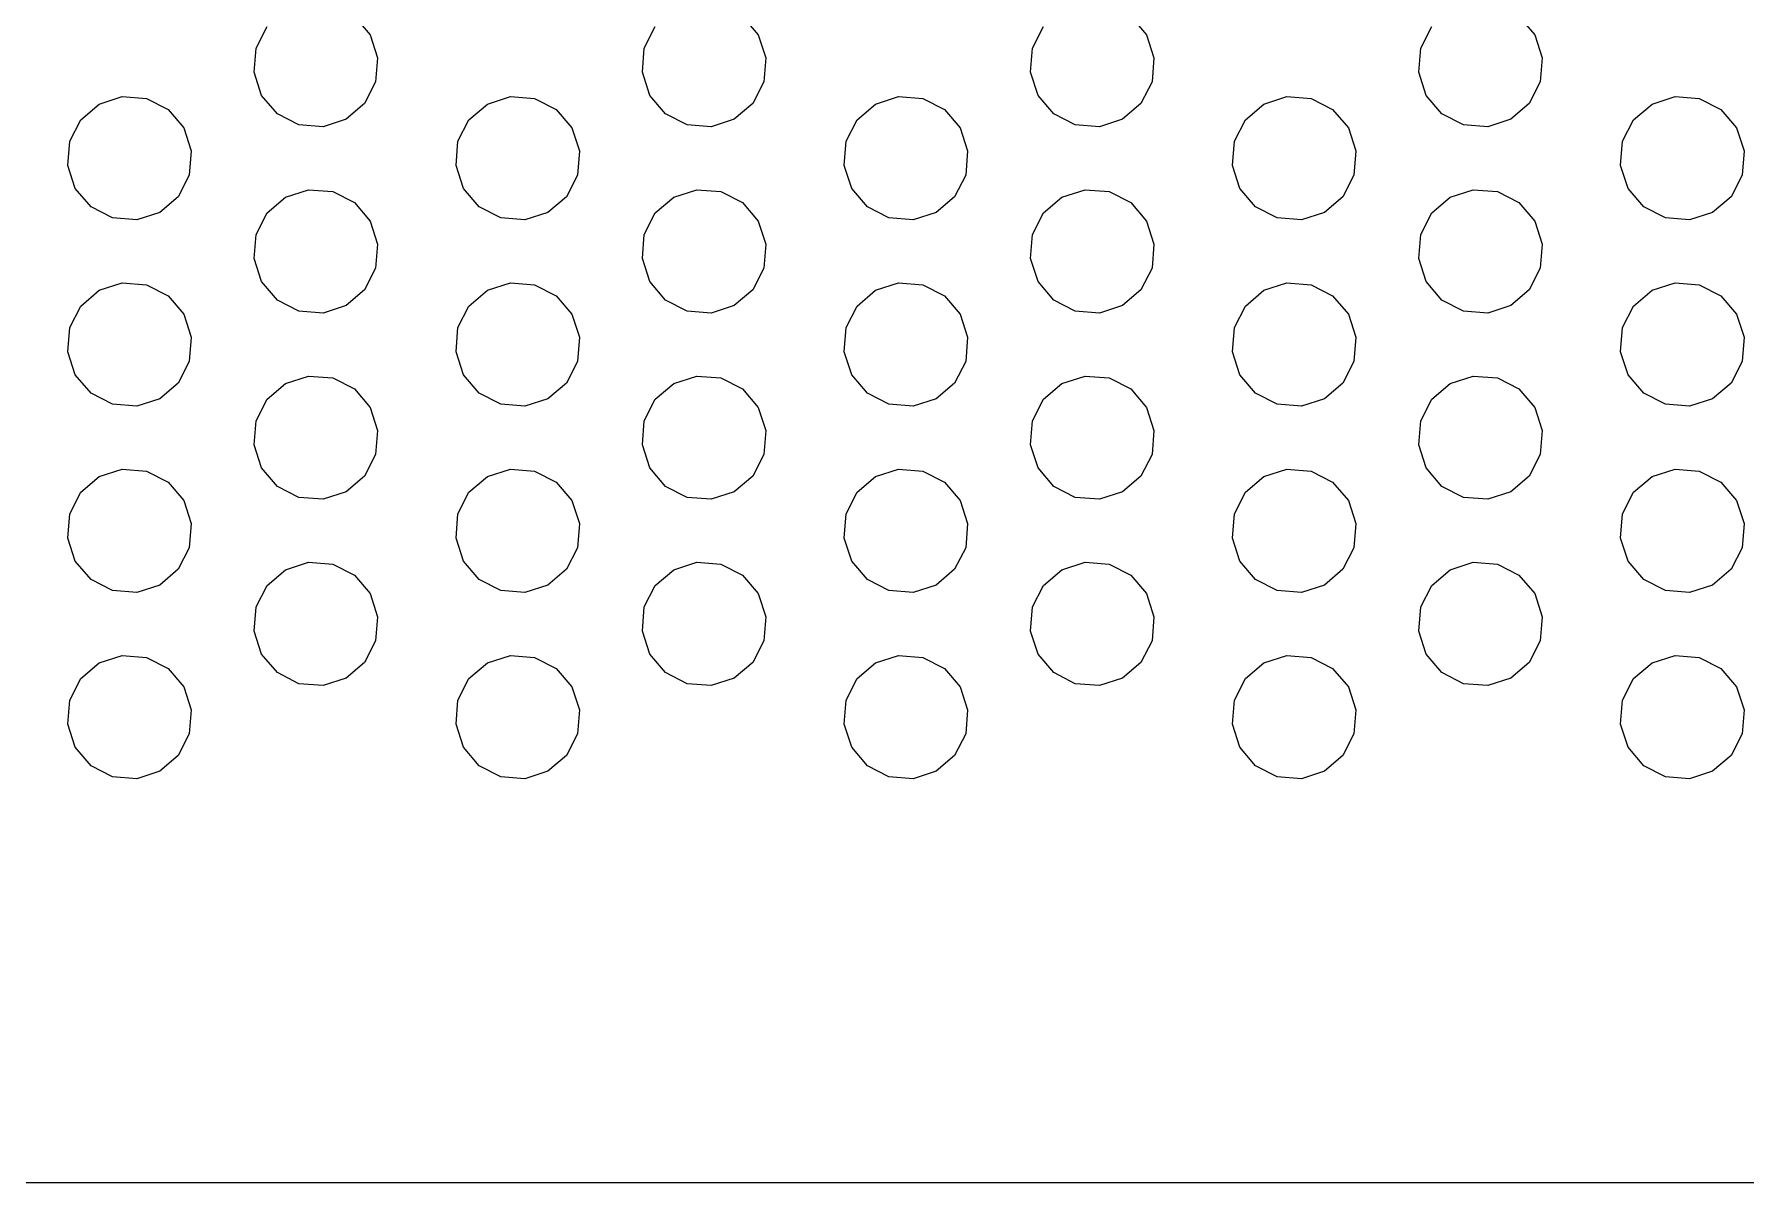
# Model space of a CAD drawing. Header units: metres. Extents: x 50 to 377, y 20 to 300.
# Drawn here: x 186.94 to 214.5, y 32.62 to 51.12 of the extents above; entities that cross this region are included whole.
import ezdxf

# ---------------------------------------------------------------- set-up
doc = ezdxf.new("R2010")
doc.units = ezdxf.units.M

msp = doc.modelspace()

# ---------------------------------------------------------------- linework, layer by layer
at = {"layer": 'Layer0'}
for p, q in [((192.098, 51.408), (192.351, 51.111)), ((198.348, 51.408), (198.601, 51.111)), ((204.598, 51.408), (204.851, 51.111)), ((210.848, 51.408), (211.101, 51.111)), ((190.516, 50.896), (190.693, 51.243)), ((192.351, 51.111), (192.471, 50.74)), ((196.766, 50.896), (196.943, 51.243)), ((198.601, 51.111), (198.721, 50.74)), ((203.016, 50.896), (203.193, 51.243)), ((204.851, 51.111), (204.971, 50.74)), ((209.266, 50.896), (209.443, 51.243)), ((211.101, 51.111), (211.221, 50.74)), ((190.485, 50.507), (190.516, 50.896)), ((192.471, 50.74), (192.44, 50.351)), ((196.735, 50.507), (196.766, 50.896)), ((198.721, 50.74), (198.69, 50.351)), ((202.985, 50.507), (203.016, 50.896)), ((204.971, 50.74), (204.94, 50.351)), ((209.235, 50.507), (209.266, 50.896)), ((211.221, 50.74), (211.19, 50.351)), ((190.605, 50.136), (190.485, 50.507)), ((196.855, 50.136), (196.735, 50.507)), ((203.105, 50.136), (202.985, 50.507)), ((209.355, 50.136), (209.235, 50.507)), ((192.44, 50.351), (192.262, 50.003)), ((198.69, 50.351), (198.512, 50.003)), ((204.94, 50.351), (204.762, 50.003)), ((211.19, 50.351), (211.012, 50.003)), ((187.693, 49.743), (187.99, 49.996)), ((187.99, 49.996), (188.361, 50.116)), ((188.361, 50.116), (188.75, 50.085)), ((188.75, 50.085), (189.098, 49.908)), ((189.098, 49.908), (189.351, 49.611)), ((190.858, 49.839), (190.605, 50.136)), ((192.262, 50.003), (191.965, 49.75)), ((193.943, 49.743), (194.24, 49.996)), ((194.24, 49.996), (194.611, 50.116)), ((194.611, 50.116), (195, 50.085)), ((195, 50.085), (195.348, 49.908)), ((195.348, 49.908), (195.601, 49.611)), ((197.108, 49.839), (196.855, 50.136)), ((198.512, 50.003), (198.215, 49.75)), ((200.193, 49.743), (200.49, 49.996)), ((200.49, 49.996), (200.861, 50.116)), ((200.861, 50.116), (201.25, 50.085)), ((201.25, 50.085), (201.598, 49.908)), ((201.598, 49.908), (201.851, 49.611)), ((203.358, 49.839), (203.105, 50.136)), ((204.762, 50.003), (204.465, 49.75)), ((206.443, 49.743), (206.74, 49.996)), ((206.74, 49.996), (207.111, 50.116)), ((207.111, 50.116), (207.5, 50.085)), ((207.5, 50.085), (207.848, 49.908)), ((207.848, 49.908), (208.101, 49.611)), ((209.608, 49.839), (209.355, 50.136)), ((211.012, 50.003), (210.715, 49.75)), ((212.693, 49.743), (212.99, 49.996)), ((212.99, 49.996), (213.361, 50.116)), ((213.361, 50.116), (213.75, 50.085)), ((213.75, 50.085), (214.098, 49.908)), ((214.098, 49.908), (214.351, 49.611)), ((187.516, 49.396), (187.693, 49.743)), ((189.351, 49.611), (189.471, 49.24)), ((191.205, 49.661), (190.858, 49.839)), ((191.594, 49.63), (191.205, 49.661)), ((191.965, 49.75), (191.594, 49.63)), ((193.766, 49.396), (193.943, 49.743)), ((195.601, 49.611), (195.721, 49.24)), ((197.455, 49.661), (197.108, 49.839)), ((197.844, 49.63), (197.455, 49.661)), ((198.215, 49.75), (197.844, 49.63)), ((200.016, 49.396), (200.193, 49.743)), ((201.851, 49.611), (201.971, 49.24)), ((203.705, 49.661), (203.358, 49.839)), ((204.094, 49.63), (203.705, 49.661)), ((204.465, 49.75), (204.094, 49.63)), ((206.266, 49.396), (206.443, 49.743)), ((208.101, 49.611), (208.221, 49.24)), ((209.955, 49.661), (209.608, 49.839)), ((210.344, 49.63), (209.955, 49.661)), ((210.715, 49.75), (210.344, 49.63)), ((212.516, 49.396), (212.693, 49.743)), ((214.351, 49.611), (214.471, 49.24)), ((187.485, 49.007), (187.516, 49.396)), ((193.735, 49.007), (193.766, 49.396)), ((199.985, 49.007), (200.016, 49.396)), ((206.235, 49.007), (206.266, 49.396)), ((212.485, 49.007), (212.516, 49.396)), ((189.471, 49.24), (189.44, 48.851)), ((195.721, 49.24), (195.69, 48.851)), ((201.971, 49.24), (201.94, 48.851)), ((208.221, 49.24), (208.19, 48.851)), ((214.471, 49.24), (214.44, 48.851)), ((187.605, 48.636), (187.485, 49.007)), ((189.44, 48.851), (189.262, 48.503)), ((193.855, 48.636), (193.735, 49.007)), ((195.69, 48.851), (195.512, 48.503)), ((200.105, 48.636), (199.985, 49.007)), ((201.94, 48.851), (201.762, 48.503)), ((206.355, 48.636), (206.235, 49.007)), ((208.19, 48.851), (208.012, 48.503)), ((212.605, 48.636), (212.485, 49.007)), ((214.44, 48.851), (214.262, 48.503)), ((187.858, 48.339), (187.605, 48.636)), ((189.262, 48.503), (188.965, 48.25)), ((190.99, 48.496), (191.361, 48.616)), ((191.361, 48.616), (191.75, 48.585)), ((191.75, 48.585), (192.098, 48.408)), ((194.108, 48.339), (193.855, 48.636)), ((195.512, 48.503), (195.215, 48.25)), ((197.24, 48.496), (197.611, 48.616)), ((197.611, 48.616), (198, 48.585)), ((198, 48.585), (198.348, 48.408)), ((200.358, 48.339), (200.105, 48.636)), ((201.762, 48.503), (201.465, 48.25)), ((203.49, 48.496), (203.861, 48.616)), ((203.861, 48.616), (204.25, 48.585)), ((204.25, 48.585), (204.598, 48.408)), ((206.608, 48.339), (206.355, 48.636)), ((208.012, 48.503), (207.715, 48.25)), ((209.74, 48.496), (210.111, 48.616)), ((210.111, 48.616), (210.5, 48.585)), ((210.5, 48.585), (210.848, 48.408)), ((212.858, 48.339), (212.605, 48.636)), ((214.262, 48.503), (213.965, 48.25)), ((188.205, 48.161), (187.858, 48.339)), ((188.965, 48.25), (188.594, 48.13)), ((190.516, 47.896), (190.693, 48.243)), ((190.693, 48.243), (190.99, 48.496)), ((192.098, 48.408), (192.351, 48.111)), ((194.455, 48.161), (194.108, 48.339)), ((195.215, 48.25), (194.844, 48.13)), ((196.766, 47.896), (196.943, 48.243)), ((196.943, 48.243), (197.24, 48.496)), ((198.348, 48.408), (198.601, 48.111)), ((200.705, 48.161), (200.358, 48.339)), ((201.465, 48.25), (201.094, 48.13)), ((203.016, 47.896), (203.193, 48.243)), ((203.193, 48.243), (203.49, 48.496)), ((204.598, 48.408), (204.851, 48.111)), ((206.955, 48.161), (206.608, 48.339)), ((207.715, 48.25), (207.344, 48.13)), ((209.266, 47.896), (209.443, 48.243)), ((209.443, 48.243), (209.74, 48.496)), ((210.848, 48.408), (211.101, 48.111)), ((213.205, 48.161), (212.858, 48.339)), ((213.965, 48.25), (213.594, 48.13)), ((188.594, 48.13), (188.205, 48.161)), ((192.351, 48.111), (192.471, 47.74)), ((194.844, 48.13), (194.455, 48.161)), ((198.601, 48.111), (198.721, 47.74)), ((201.094, 48.13), (200.705, 48.161)), ((204.851, 48.111), (204.971, 47.74)), ((207.344, 48.13), (206.955, 48.161)), ((211.101, 48.111), (211.221, 47.74)), ((213.594, 48.13), (213.205, 48.161)), ((190.485, 47.507), (190.516, 47.896)), ((192.471, 47.74), (192.44, 47.351)), ((196.735, 47.507), (196.766, 47.896)), ((198.721, 47.74), (198.69, 47.351)), ((202.985, 47.507), (203.016, 47.896)), ((204.971, 47.74), (204.94, 47.351)), ((209.235, 47.507), (209.266, 47.896)), ((211.221, 47.74), (211.19, 47.351)), ((190.605, 47.136), (190.485, 47.507)), ((196.855, 47.136), (196.735, 47.507)), ((203.105, 47.136), (202.985, 47.507)), ((209.355, 47.136), (209.235, 47.507)), ((190.858, 46.839), (190.605, 47.136)), ((192.44, 47.351), (192.262, 47.003)), ((197.108, 46.839), (196.855, 47.136)), ((198.69, 47.351), (198.512, 47.003)), ((203.358, 46.839), (203.105, 47.136)), ((204.94, 47.351), (204.762, 47.003)), ((209.608, 46.839), (209.355, 47.136)), ((211.19, 47.351), (211.012, 47.003)), ((187.693, 46.743), (187.99, 46.996)), ((187.99, 46.996), (188.361, 47.116)), ((188.361, 47.116), (188.75, 47.085)), ((188.75, 47.085), (189.098, 46.908)), ((189.098, 46.908), (189.351, 46.611)), ((192.262, 47.003), (191.965, 46.75)), ((193.943, 46.743), (194.24, 46.996)), ((194.24, 46.996), (194.611, 47.116)), ((194.611, 47.116), (195, 47.085)), ((195, 47.085), (195.348, 46.908)), ((195.348, 46.908), (195.601, 46.611)), ((198.512, 47.003), (198.215, 46.75)), ((200.193, 46.743), (200.49, 46.996)), ((200.49, 46.996), (200.861, 47.116)), ((200.861, 47.116), (201.25, 47.085)), ((201.25, 47.085), (201.598, 46.908)), ((201.598, 46.908), (201.851, 46.611)), ((204.762, 47.003), (204.465, 46.75)), ((206.443, 46.743), (206.74, 46.996)), ((206.74, 46.996), (207.111, 47.116)), ((207.111, 47.116), (207.5, 47.085)), ((207.5, 47.085), (207.848, 46.908)), ((207.848, 46.908), (208.101, 46.611)), ((211.012, 47.003), (210.715, 46.75)), ((212.693, 46.743), (212.99, 46.996)), ((212.99, 46.996), (213.361, 47.116)), ((213.361, 47.116), (213.75, 47.085)), ((213.75, 47.085), (214.098, 46.908)), ((214.098, 46.908), (214.351, 46.611)), ((187.516, 46.396), (187.693, 46.743)), ((189.351, 46.611), (189.471, 46.24)), ((191.205, 46.661), (190.858, 46.839)), ((191.594, 46.63), (191.205, 46.661)), ((191.965, 46.75), (191.594, 46.63)), ((193.766, 46.396), (193.943, 46.743)), ((195.601, 46.611), (195.721, 46.24)), ((197.455, 46.661), (197.108, 46.839)), ((197.844, 46.63), (197.455, 46.661)), ((198.215, 46.75), (197.844, 46.63)), ((200.016, 46.396), (200.193, 46.743)), ((201.851, 46.611), (201.971, 46.24)), ((203.705, 46.661), (203.358, 46.839)), ((204.094, 46.63), (203.705, 46.661)), ((204.465, 46.75), (204.094, 46.63)), ((206.266, 46.396), (206.443, 46.743)), ((208.101, 46.611), (208.221, 46.24)), ((209.955, 46.661), (209.608, 46.839)), ((210.344, 46.63), (209.955, 46.661)), ((210.715, 46.75), (210.344, 46.63)), ((212.516, 46.396), (212.693, 46.743)), ((214.351, 46.611), (214.471, 46.24)), ((187.485, 46.007), (187.516, 46.396)), ((193.735, 46.007), (193.766, 46.396)), ((199.985, 46.007), (200.016, 46.396)), ((206.235, 46.007), (206.266, 46.396)), ((212.485, 46.007), (212.516, 46.396)), ((189.471, 46.24), (189.44, 45.851)), ((195.721, 46.24), (195.69, 45.851)), ((201.971, 46.24), (201.94, 45.851)), ((208.221, 46.24), (208.19, 45.851)), ((214.471, 46.24), (214.44, 45.851)), ((187.605, 45.636), (187.485, 46.007)), ((189.44, 45.851), (189.262, 45.503)), ((193.855, 45.636), (193.735, 46.007)), ((195.69, 45.851), (195.512, 45.503)), ((200.105, 45.636), (199.985, 46.007)), ((201.94, 45.851), (201.762, 45.503)), ((206.355, 45.636), (206.235, 46.007)), ((208.19, 45.851), (208.012, 45.503)), ((212.605, 45.636), (212.485, 46.007)), ((214.44, 45.851), (214.262, 45.503)), ((187.858, 45.339), (187.605, 45.636)), ((189.262, 45.503), (188.965, 45.25)), ((190.693, 45.243), (190.99, 45.496)), ((190.99, 45.496), (191.361, 45.616)), ((191.361, 45.616), (191.75, 45.585)), ((191.75, 45.585), (192.098, 45.408)), ((194.108, 45.339), (193.855, 45.636)), ((195.512, 45.503), (195.215, 45.25)), ((196.943, 45.243), (197.24, 45.496)), ((197.24, 45.496), (197.611, 45.616)), ((197.611, 45.616), (198, 45.585)), ((198, 45.585), (198.348, 45.408)), ((200.358, 45.339), (200.105, 45.636)), ((201.762, 45.503), (201.465, 45.25)), ((203.193, 45.243), (203.49, 45.496)), ((203.49, 45.496), (203.861, 45.616)), ((203.861, 45.616), (204.25, 45.585)), ((204.25, 45.585), (204.598, 45.408)), ((206.608, 45.339), (206.355, 45.636)), ((208.012, 45.503), (207.715, 45.25)), ((209.443, 45.243), (209.74, 45.496)), ((209.74, 45.496), (210.111, 45.616)), ((210.111, 45.616), (210.5, 45.585)), ((210.5, 45.585), (210.848, 45.408)), ((212.858, 45.339), (212.605, 45.636)), ((214.262, 45.503), (213.965, 45.25)), ((188.205, 45.161), (187.858, 45.339)), ((188.965, 45.25), (188.594, 45.13)), ((190.516, 44.896), (190.693, 45.243)), ((192.098, 45.408), (192.351, 45.111)), ((194.455, 45.161), (194.108, 45.339)), ((195.215, 45.25), (194.844, 45.13)), ((196.766, 44.896), (196.943, 45.243)), ((198.348, 45.408), (198.601, 45.111)), ((200.705, 45.161), (200.358, 45.339)), ((201.465, 45.25), (201.094, 45.13)), ((203.016, 44.896), (203.193, 45.243)), ((204.598, 45.408), (204.851, 45.111)), ((206.955, 45.161), (206.608, 45.339)), ((207.715, 45.25), (207.344, 45.13)), ((209.266, 44.896), (209.443, 45.243)), ((210.848, 45.408), (211.101, 45.111)), ((213.205, 45.161), (212.858, 45.339)), ((213.965, 45.25), (213.594, 45.13)), ((188.594, 45.13), (188.205, 45.161)), ((192.351, 45.111), (192.471, 44.74)), ((194.844, 45.13), (194.455, 45.161)), ((198.601, 45.111), (198.721, 44.74)), ((201.094, 45.13), (200.705, 45.161)), ((204.851, 45.111), (204.971, 44.74)), ((207.344, 45.13), (206.955, 45.161)), ((211.101, 45.111), (211.221, 44.74)), ((213.594, 45.13), (213.205, 45.161)), ((190.485, 44.507), (190.516, 44.896)), ((192.471, 44.74), (192.44, 44.351)), ((196.735, 44.507), (196.766, 44.896)), ((198.721, 44.74), (198.69, 44.351)), ((202.985, 44.507), (203.016, 44.896)), ((204.971, 44.74), (204.94, 44.351)), ((209.235, 44.507), (209.266, 44.896)), ((211.221, 44.74), (211.19, 44.351)), ((190.605, 44.136), (190.485, 44.507)), ((196.855, 44.136), (196.735, 44.507)), ((203.105, 44.136), (202.985, 44.507)), ((209.355, 44.136), (209.235, 44.507)), ((187.99, 43.996), (188.361, 44.116)), ((188.361, 44.116), (188.75, 44.085)), ((190.858, 43.839), (190.605, 44.136)), ((192.44, 44.351), (192.262, 44.003)), ((194.24, 43.996), (194.611, 44.116)), ((194.611, 44.116), (195, 44.085)), ((197.108, 43.839), (196.855, 44.136)), ((198.69, 44.351), (198.512, 44.003)), ((200.49, 43.996), (200.861, 44.116)), ((200.861, 44.116), (201.25, 44.085)), ((203.358, 43.839), (203.105, 44.136)), ((204.94, 44.351), (204.762, 44.003)), ((206.74, 43.996), (207.111, 44.116)), ((207.111, 44.116), (207.5, 44.085)), ((209.608, 43.839), (209.355, 44.136)), ((211.19, 44.351), (211.012, 44.003)), ((212.99, 43.996), (213.361, 44.116)), ((213.361, 44.116), (213.75, 44.085)), ((187.693, 43.743), (187.99, 43.996)), ((188.75, 44.085), (189.098, 43.908)), ((189.098, 43.908), (189.351, 43.611)), ((191.205, 43.661), (190.858, 43.839)), ((192.262, 44.003), (191.965, 43.75)), ((193.943, 43.743), (194.24, 43.996)), ((195, 44.085), (195.348, 43.908)), ((195.348, 43.908), (195.601, 43.611)), ((197.455, 43.661), (197.108, 43.839)), ((198.512, 44.003), (198.215, 43.75)), ((200.193, 43.743), (200.49, 43.996)), ((201.25, 44.085), (201.598, 43.908)), ((201.598, 43.908), (201.851, 43.611)), ((203.705, 43.661), (203.358, 43.839)), ((204.762, 44.003), (204.465, 43.75)), ((206.443, 43.743), (206.74, 43.996)), ((207.5, 44.085), (207.848, 43.908)), ((207.848, 43.908), (208.101, 43.611)), ((209.955, 43.661), (209.608, 43.839)), ((211.012, 44.003), (210.715, 43.75)), ((212.693, 43.743), (212.99, 43.996)), ((213.75, 44.085), (214.098, 43.908)), ((214.098, 43.908), (214.351, 43.611)), ((187.516, 43.396), (187.693, 43.743)), ((189.351, 43.611), (189.471, 43.24)), ((191.594, 43.63), (191.205, 43.661)), ((191.965, 43.75), (191.594, 43.63)), ((193.766, 43.396), (193.943, 43.743)), ((195.601, 43.611), (195.721, 43.24)), ((197.844, 43.63), (197.455, 43.661)), ((198.215, 43.75), (197.844, 43.63)), ((200.016, 43.396), (200.193, 43.743)), ((201.851, 43.611), (201.971, 43.24)), ((204.094, 43.63), (203.705, 43.661)), ((204.465, 43.75), (204.094, 43.63)), ((206.266, 43.396), (206.443, 43.743)), ((208.101, 43.611), (208.221, 43.24)), ((210.344, 43.63), (209.955, 43.661)), ((210.715, 43.75), (210.344, 43.63)), ((212.516, 43.396), (212.693, 43.743)), ((214.351, 43.611), (214.471, 43.24)), ((187.485, 43.007), (187.516, 43.396)), ((193.735, 43.007), (193.766, 43.396)), ((199.985, 43.007), (200.016, 43.396)), ((206.235, 43.007), (206.266, 43.396)), ((212.485, 43.007), (212.516, 43.396)), ((187.605, 42.636), (187.485, 43.007)), ((189.471, 43.24), (189.44, 42.851)), ((193.855, 42.636), (193.735, 43.007)), ((195.721, 43.24), (195.69, 42.851)), ((200.105, 42.636), (199.985, 43.007)), ((201.971, 43.24), (201.94, 42.851)), ((206.355, 42.636), (206.235, 43.007)), ((208.221, 43.24), (208.19, 42.851)), ((212.605, 42.636), (212.485, 43.007)), ((214.471, 43.24), (214.44, 42.851)), ((189.44, 42.851), (189.262, 42.503)), ((195.69, 42.851), (195.512, 42.503)), ((201.94, 42.851), (201.762, 42.503)), ((208.19, 42.851), (208.012, 42.503)), ((214.44, 42.851), (214.262, 42.503)), ((187.858, 42.339), (187.605, 42.636)), ((189.262, 42.503), (188.965, 42.25)), ((190.693, 42.243), (190.99, 42.496)), ((190.99, 42.496), (191.361, 42.616)), ((191.361, 42.616), (191.75, 42.585)), ((191.75, 42.585), (192.098, 42.408)), ((194.108, 42.339), (193.855, 42.636)), ((195.512, 42.503), (195.215, 42.25)), ((196.943, 42.243), (197.24, 42.496)), ((197.24, 42.496), (197.611, 42.616)), ((197.611, 42.616), (198, 42.585)), ((198, 42.585), (198.348, 42.408)), ((200.358, 42.339), (200.105, 42.636)), ((201.762, 42.503), (201.465, 42.25)), ((203.193, 42.243), (203.49, 42.496)), ((203.49, 42.496), (203.861, 42.616)), ((203.861, 42.616), (204.25, 42.585)), ((204.25, 42.585), (204.598, 42.408)), ((206.608, 42.339), (206.355, 42.636)), ((208.012, 42.503), (207.715, 42.25)), ((209.443, 42.243), (209.74, 42.496)), ((209.74, 42.496), (210.111, 42.616)), ((210.111, 42.616), (210.5, 42.585)), ((210.5, 42.585), (210.848, 42.408)), ((212.858, 42.339), (212.605, 42.636)), ((214.262, 42.503), (213.965, 42.25)), ((188.205, 42.161), (187.858, 42.339)), ((188.594, 42.13), (188.205, 42.161)), ((188.965, 42.25), (188.594, 42.13)), ((190.516, 41.896), (190.693, 42.243)), ((192.098, 42.408), (192.351, 42.111)), ((194.455, 42.161), (194.108, 42.339)), ((194.844, 42.13), (194.455, 42.161)), ((195.215, 42.25), (194.844, 42.13)), ((196.766, 41.896), (196.943, 42.243)), ((198.348, 42.408), (198.601, 42.111)), ((200.705, 42.161), (200.358, 42.339)), ((201.094, 42.13), (200.705, 42.161)), ((201.465, 42.25), (201.094, 42.13)), ((203.016, 41.896), (203.193, 42.243)), ((204.598, 42.408), (204.851, 42.111)), ((206.955, 42.161), (206.608, 42.339)), ((207.344, 42.13), (206.955, 42.161)), ((207.715, 42.25), (207.344, 42.13)), ((209.266, 41.896), (209.443, 42.243)), ((210.848, 42.408), (211.101, 42.111)), ((213.205, 42.161), (212.858, 42.339)), ((213.594, 42.13), (213.205, 42.161)), ((213.965, 42.25), (213.594, 42.13)), ((190.485, 41.507), (190.516, 41.896)), ((192.351, 42.111), (192.471, 41.74)), ((196.735, 41.507), (196.766, 41.896)), ((198.601, 42.111), (198.721, 41.74)), ((202.985, 41.507), (203.016, 41.896)), ((204.851, 42.111), (204.971, 41.74)), ((209.235, 41.507), (209.266, 41.896)), ((211.101, 42.111), (211.221, 41.74)), ((192.471, 41.74), (192.44, 41.351)), ((198.721, 41.74), (198.69, 41.351)), ((204.971, 41.74), (204.94, 41.351)), ((211.221, 41.74), (211.19, 41.351)), ((190.605, 41.136), (190.485, 41.507)), ((192.44, 41.351), (192.262, 41.003)), ((196.855, 41.136), (196.735, 41.507)), ((198.69, 41.351), (198.512, 41.003)), ((203.105, 41.136), (202.985, 41.507)), ((204.94, 41.351), (204.762, 41.003)), ((209.355, 41.136), (209.235, 41.507)), ((211.19, 41.351), (211.012, 41.003)), ((187.99, 40.996), (188.361, 41.116)), ((188.361, 41.116), (188.75, 41.085)), ((188.75, 41.085), (189.098, 40.908)), ((190.858, 40.839), (190.605, 41.136)), ((194.24, 40.996), (194.611, 41.116)), ((194.611, 41.116), (195, 41.085)), ((195, 41.085), (195.348, 40.908)), ((197.108, 40.839), (196.855, 41.136)), ((200.49, 40.996), (200.861, 41.116)), ((200.861, 41.116), (201.25, 41.085)), ((201.25, 41.085), (201.598, 40.908)), ((203.358, 40.839), (203.105, 41.136)), ((206.74, 40.996), (207.111, 41.116)), ((207.111, 41.116), (207.5, 41.085)), ((207.5, 41.085), (207.848, 40.908)), ((209.608, 40.839), (209.355, 41.136)), ((212.99, 40.996), (213.361, 41.116)), ((213.361, 41.116), (213.75, 41.085)), ((213.75, 41.085), (214.098, 40.908)), ((187.693, 40.743), (187.99, 40.996)), ((189.098, 40.908), (189.351, 40.611)), ((191.205, 40.661), (190.858, 40.839)), ((192.262, 41.003), (191.965, 40.75)), ((193.943, 40.743), (194.24, 40.996)), ((195.348, 40.908), (195.601, 40.611)), ((197.455, 40.661), (197.108, 40.839)), ((198.512, 41.003), (198.215, 40.75)), ((200.193, 40.743), (200.49, 40.996)), ((201.598, 40.908), (201.851, 40.611)), ((203.705, 40.661), (203.358, 40.839)), ((204.762, 41.003), (204.465, 40.75)), ((206.443, 40.743), (206.74, 40.996)), ((207.848, 40.908), (208.101, 40.611)), ((209.955, 40.661), (209.608, 40.839)), ((211.012, 41.003), (210.715, 40.75)), ((212.693, 40.743), (212.99, 40.996)), ((214.098, 40.908), (214.351, 40.611)), ((187.516, 40.396), (187.693, 40.743)), ((189.351, 40.611), (189.471, 40.24)), ((191.594, 40.63), (191.205, 40.661)), ((191.965, 40.75), (191.594, 40.63)), ((193.766, 40.396), (193.943, 40.743)), ((195.601, 40.611), (195.721, 40.24)), ((197.844, 40.63), (197.455, 40.661)), ((198.215, 40.75), (197.844, 40.63)), ((200.016, 40.396), (200.193, 40.743)), ((201.851, 40.611), (201.971, 40.24)), ((204.094, 40.63), (203.705, 40.661)), ((204.465, 40.75), (204.094, 40.63)), ((206.266, 40.396), (206.443, 40.743)), ((208.101, 40.611), (208.221, 40.24)), ((210.344, 40.63), (209.955, 40.661)), ((210.715, 40.75), (210.344, 40.63)), ((212.516, 40.396), (212.693, 40.743)), ((214.351, 40.611), (214.471, 40.24)), ((187.485, 40.007), (187.516, 40.396)), ((189.471, 40.24), (189.44, 39.851)), ((193.735, 40.007), (193.766, 40.396)), ((195.721, 40.24), (195.69, 39.851)), ((199.985, 40.007), (200.016, 40.396)), ((201.971, 40.24), (201.94, 39.851)), ((206.235, 40.007), (206.266, 40.396)), ((208.221, 40.24), (208.19, 39.851)), ((212.485, 40.007), (212.516, 40.396)), ((214.471, 40.24), (214.44, 39.851)), ((187.605, 39.636), (187.485, 40.007)), ((193.855, 39.636), (193.735, 40.007)), ((200.105, 39.636), (199.985, 40.007)), ((206.355, 39.636), (206.235, 40.007)), ((212.605, 39.636), (212.485, 40.007)), ((189.44, 39.851), (189.262, 39.503)), ((195.69, 39.851), (195.512, 39.503)), ((201.94, 39.851), (201.762, 39.503)), ((208.19, 39.851), (208.012, 39.503)), ((214.44, 39.851), (214.262, 39.503)), ((187.858, 39.339), (187.605, 39.636)), ((189.262, 39.503), (188.965, 39.25)), ((194.108, 39.339), (193.855, 39.636)), ((195.512, 39.503), (195.215, 39.25)), ((200.358, 39.339), (200.105, 39.636)), ((201.762, 39.503), (201.465, 39.25)), ((206.608, 39.339), (206.355, 39.636)), ((208.012, 39.503), (207.715, 39.25)), ((212.858, 39.339), (212.605, 39.636)), ((214.262, 39.503), (213.965, 39.25)), ((188.205, 39.161), (187.858, 39.339)), ((188.594, 39.13), (188.205, 39.161)), ((188.965, 39.25), (188.594, 39.13)), ((194.455, 39.161), (194.108, 39.339)), ((194.844, 39.13), (194.455, 39.161)), ((195.215, 39.25), (194.844, 39.13)), ((200.705, 39.161), (200.358, 39.339)), ((201.094, 39.13), (200.705, 39.161)), ((201.465, 39.25), (201.094, 39.13)), ((206.955, 39.161), (206.608, 39.339)), ((207.344, 39.13), (206.955, 39.161)), ((207.715, 39.25), (207.344, 39.13)), ((213.205, 39.161), (212.858, 39.339)), ((213.594, 39.13), (213.205, 39.161)), ((213.965, 39.25), (213.594, 39.13)), ((269.978, 32.623), (165.978, 32.623))]:
    msp.add_line(p, q, dxfattribs=at)

doc.saveas('drawing.dxf')
